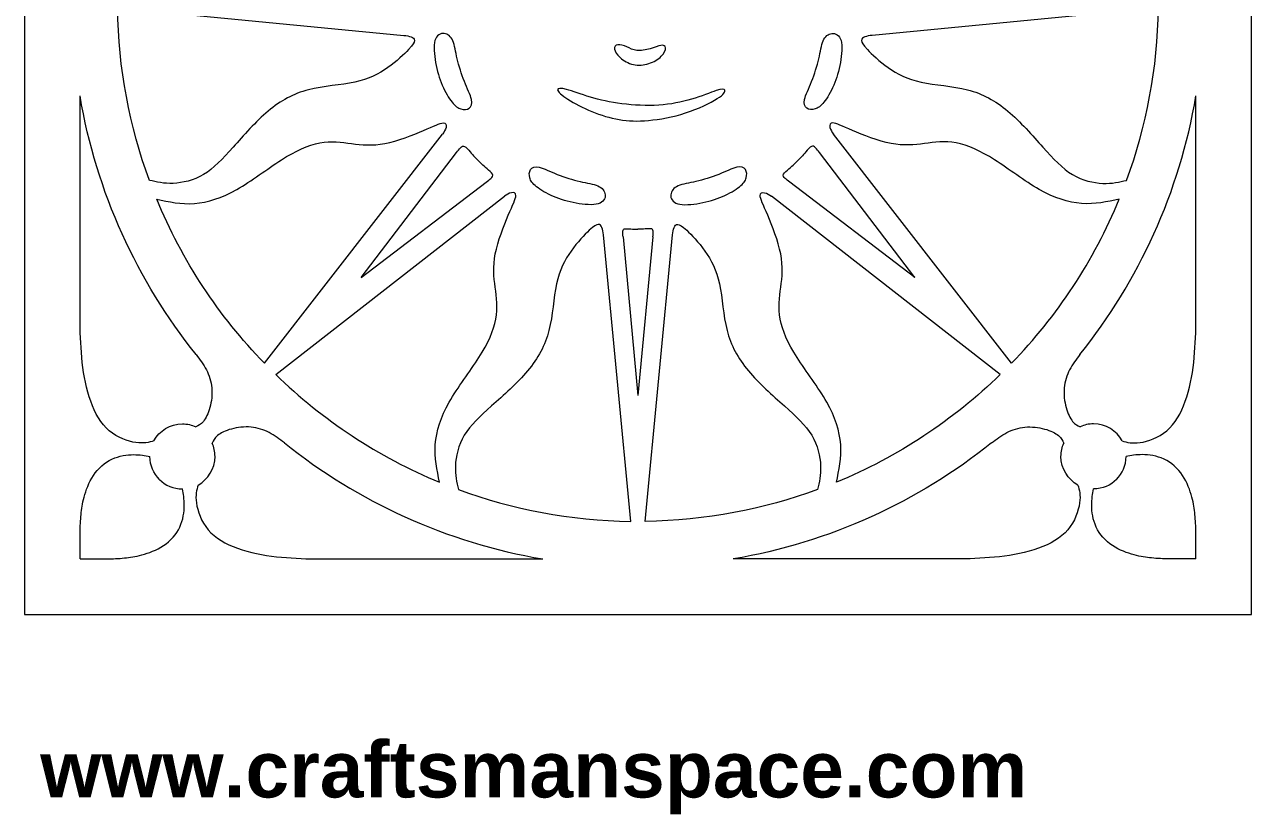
# Model space of a CAD drawing. Header units: millimetres. Extents: x -100 to 96, y -14 to 194.
# Drawn here: x -43.6 to 43.6, y -14.2 to 41.9 of the extents above; entities that cross this region are included whole.
import ezdxf

# ---------------------------------------------------------------- set-up
doc = ezdxf.new("R2010")
doc.units = ezdxf.units.MM
doc.header["$MEASUREMENT"] = 0
doc.layers.add('Layer 1', color=7, linetype='Continuous')

msp = doc.modelspace()

# ---------------------------------------------------------------- linework, layer by layer
at = {"layer": 'Layer 1', "lineweight": 9}
msp.add_lwpolyline([(-43.6141, 0), (43.6141, 0), (43.6141, 87.2282), (-43.6141, 87.2282), (-43.6141, 0)], close=True, dxfattribs=at)
for points in [[(-34.7412, 30.8482), (-36.1479, 34.6752), (-36.9405, 38.7993), (-36.999, 43.1003)], [(-36.999, 43.1003), (-36.999, 43.1003), (-16.6403, 41.1509), (-16.6403, 41.1509)], [(36.999, 43.1003), (36.999, 43.1003), (16.6404, 41.1509), (16.6404, 41.1509)], [(34.7415, 30.8482), (36.1481, 34.675), (36.9405, 38.7993), (36.999, 43.1003)], [(-39.6704, 20.691), (-39.6704, 20.691), (-39.6704, 36.8574), (-39.6704, 36.8574)], [(-31.4153, 18.4733), (-35.5981, 23.6934), (-38.5074, 29.9786), (-39.6704, 36.8572)], [(31.4153, 18.4733), (35.5981, 23.6934), (38.5074, 29.9786), (39.6705, 36.8572)], [(39.6705, 20.691), (39.6705, 20.691), (39.6705, 36.8574), (39.6705, 36.8574)], [(-26.5647, 17.8556), (-26.5647, 17.8556), (-13.8913, 34.1283), (-13.8913, 34.1283)], [(26.5648, 17.8556), (26.5648, 17.8556), (13.8913, 34.1283), (13.8913, 34.1283)], [(-19.678, 23.9361), (-19.678, 23.9361), (-12.9047, 32.8263), (-12.9047, 32.8263)], [(19.6781, 23.9361), (19.6781, 23.9361), (12.9047, 32.8263), (12.9047, 32.8263)], [(-19.678, 23.9361), (-19.678, 23.9361), (-10.7878, 30.7094), (-10.7878, 30.7094)], [(19.6781, 23.9361), (19.6781, 23.9361), (10.7879, 30.7094), (10.7879, 30.7094)], [(-25.7585, 17.0494), (-25.7585, 17.0494), (-9.4858, 29.7228), (-9.4858, 29.7228)], [(25.7585, 17.0494), (25.7585, 17.0494), (9.4858, 29.7228), (9.4858, 29.7228)], [(-26.5647, 17.8556), (-29.8026, 21.1938), (-32.4168, 25.1412), (-34.2189, 29.5084)], [(26.5648, 17.8556), (29.8026, 21.1941), (32.417, 25.141), (34.2191, 29.5084)], [(-0.5138, 6.6151), (-0.5138, 6.6151), (-2.4632, 26.9738), (-2.4632, 26.9738)], [(-1.0638, 26.8278), (-1.0638, 26.8278), (0, 15.559), (0, 15.559)], [(1.0638, 26.8278), (1.0638, 26.8278), (0, 15.559), (0, 15.559)], [(0.5138, 6.6151), (0.5138, 6.6151), (2.4632, 26.9738), (2.4632, 26.9738)], [(-25.7585, 17.0494), (-22.4203, 13.8115), (-18.4729, 11.1973), (-14.1057, 9.3952)], [(25.7585, 17.0494), (22.4203, 13.8115), (18.4729, 11.1973), (14.1057, 9.3952)], [(-25.1408, 12.1988), (-19.9207, 8.016), (-13.6355, 5.1068), (-6.7569, 3.9437)], [(25.1408, 12.1988), (19.9207, 8.016), (13.6355, 5.1068), (6.7569, 3.9437)], [(-34.019, 9.5952), (-34.4374, 10.0136), (-34.6963, 10.5917), (-34.6963, 11.2302)], [(34.019, 9.5952), (34.4374, 10.0136), (34.6963, 10.5917), (34.6963, 11.2302)], [(-34.019, 9.5952), (-33.6005, 9.1767), (-33.0225, 8.9178), (-32.3839, 8.9178)], [(34.019, 9.5952), (33.6005, 9.1767), (33.0225, 8.9178), (32.3839, 8.9178)], [(-12.7659, 8.8729), (-8.9389, 7.4663), (-4.8148, 6.6736), (-0.5138, 6.6151)], [(12.7659, 8.8729), (8.9389, 7.4663), (4.8148, 6.6736), (0.5138, 6.6151)], [(-39.6704, 3.9437), (-39.6704, 3.9437), (-39.6704, 5.829), (-39.6704, 5.829)], [(39.6705, 3.9437), (39.6705, 3.9437), (39.6705, 5.829), (39.6705, 5.829)], [(-39.6704, 3.9437), (-39.6704, 3.9437), (-37.7851, 3.9437), (-37.7851, 3.9437)], [(-22.9231, 3.9437), (-22.9231, 3.9437), (-6.7567, 3.9437), (-6.7567, 3.9437)], [(22.9231, 3.9437), (22.9231, 3.9437), (6.7567, 3.9437), (6.7567, 3.9437)], [(39.6705, 3.9437), (39.6705, 3.9437), (37.7851, 3.9437), (37.7851, 3.9437)]]:
    msp.add_open_spline(points, degree=3, dxfattribs=at)
for points, knots in [([(-16.6403, 41.1509), (-16.4531, 41.1244), (-16.2655, 41.0977), (-16.1261, 41.0435), (-16.1261, 41.0435), (-15.9867, 40.9892), (-15.8946, 40.9067), (-15.897, 40.7814), (-15.897, 40.7814), (-15.8997, 40.6558), (-15.9963, 40.4863), (-16.3104, 40.1481), (-16.3104, 40.1481), (-16.6246, 39.8099), (-17.1563, 39.3022), (-17.787, 38.86), (-17.787, 38.86), (-18.4176, 38.4179), (-19.1476, 38.0407), (-20.1309, 37.8258), (-20.1309, 37.8258), (-21.1145, 37.6108), (-22.3519, 37.5573), (-23.4247, 37.282), (-23.4247, 37.282), (-24.4977, 37.0065), (-25.4065, 36.5087), (-26.2932, 35.7669), (-26.2932, 35.7669), (-27.18, 35.0249), (-28.0455, 34.0389), (-28.7921, 33.2053), (-28.7921, 33.2053), (-29.5387, 32.3714), (-30.1671, 31.6899), (-30.88, 31.2623), (-30.88, 31.2623), (-31.5928, 30.8346), (-32.3905, 30.6603), (-33.0481, 30.6338), (-33.0481, 30.6338), (-33.7057, 30.6071), (-34.2237, 30.7276), (-34.7414, 30.8482)], [0, 0, 0, 0, 0.0833333, 0.0833333, 0.0833333, 0.0833333, 0.1666667, 0.1666667, 0.1666667, 0.1666667, 0.25, 0.25, 0.25, 0.25, 0.3333333, 0.3333333, 0.3333333, 0.3333333, 0.4166667, 0.4166667, 0.4166667, 0.4166667, 0.5, 0.5, 0.5, 0.5, 0.5833333, 0.5833333, 0.5833333, 0.5833333, 0.6666667, 0.6666667, 0.6666667, 0.6666667, 0.75, 0.75, 0.75, 0.75, 0.8333333, 0.8333333, 0.8333333, 0.8333333, 1, 1, 1, 1]), ([(-13.2214, 36.3973), (-13.4485, 36.6825), (-13.705, 37.1224), (-13.9126, 37.6104), (-13.9126, 37.6104), (-14.1204, 38.0985), (-14.2802, 38.6354), (-14.3863, 39.2127), (-14.3863, 39.2127), (-14.4926, 39.7903), (-14.5461, 40.4089), (-14.4325, 40.7882), (-14.4325, 40.7882), (-14.3188, 41.1676), (-14.0384, 41.3081), (-13.7848, 41.284), (-13.7848, 41.284), (-13.5309, 41.2597), (-13.3036, 41.0711), (-13.1636, 40.757), (-13.1636, 40.757), (-13.0235, 40.4429), (-12.97, 40.003), (-12.8519, 39.4907), (-12.8519, 39.4907), (-12.7335, 38.9784), (-12.5496, 38.3936), (-12.3444, 37.8789), (-12.3444, 37.8789), (-12.139, 37.3642), (-11.9117, 36.9192), (-11.8391, 36.5979), (-11.8391, 36.5979), (-11.7666, 36.2765), (-11.849, 36.0784), (-12.0011, 35.9745), (-12.0011, 35.9745), (-12.1533, 35.8706), (-12.3757, 35.8609), (-12.586, 35.9212), (-12.586, 35.9212), (-12.7962, 35.9817), (-12.9943, 36.1123), (-13.2214, 36.3973)], [0, 0, 0, 0, 0.0833333, 0.0833333, 0.0833333, 0.0833333, 0.1666667, 0.1666667, 0.1666667, 0.1666667, 0.25, 0.25, 0.25, 0.25, 0.3333333, 0.3333333, 0.3333333, 0.3333333, 0.4166667, 0.4166667, 0.4166667, 0.4166667, 0.5, 0.5, 0.5, 0.5, 0.5833333, 0.5833333, 0.5833333, 0.5833333, 0.6666667, 0.6666667, 0.6666667, 0.6666667, 0.75, 0.75, 0.75, 0.75, 0.8333333, 0.8333333, 0.8333333, 0.8333333, 1, 1, 1, 1]), ([(13.2214, 36.3973), (13.4485, 36.6825), (13.705, 37.1224), (13.9126, 37.6104), (13.9126, 37.6104), (14.1204, 38.0985), (14.2802, 38.6354), (14.3863, 39.2127), (14.3863, 39.2127), (14.4926, 39.7903), (14.5461, 40.4089), (14.4325, 40.7882), (14.4325, 40.7882), (14.3188, 41.1676), (14.0384, 41.3081), (13.7848, 41.284), (13.7848, 41.284), (13.531, 41.2597), (13.3036, 41.0711), (13.1636, 40.757), (13.1636, 40.757), (13.0235, 40.4429), (12.97, 40.003), (12.8519, 39.4907), (12.8519, 39.4907), (12.7335, 38.9784), (12.5496, 38.3936), (12.3444, 37.8789), (12.3444, 37.8789), (12.139, 37.3642), (11.9117, 36.9192), (11.8392, 36.5979), (11.8392, 36.5979), (11.7666, 36.2765), (11.849, 36.0784), (12.0011, 35.9745), (12.0011, 35.9745), (12.1533, 35.8706), (12.3758, 35.8609), (12.586, 35.9212), (12.586, 35.9212), (12.7962, 35.9817), (12.9943, 36.1123), (13.2214, 36.3973)], [0, 0, 0, 0, 0.0833333, 0.0833333, 0.0833333, 0.0833333, 0.1666667, 0.1666667, 0.1666667, 0.1666667, 0.25, 0.25, 0.25, 0.25, 0.3333333, 0.3333333, 0.3333333, 0.3333333, 0.4166667, 0.4166667, 0.4166667, 0.4166667, 0.5, 0.5, 0.5, 0.5, 0.5833333, 0.5833333, 0.5833333, 0.5833333, 0.6666667, 0.6666667, 0.6666667, 0.6666667, 0.75, 0.75, 0.75, 0.75, 0.8333333, 0.8333333, 0.8333333, 0.8333333, 1, 1, 1, 1]), ([(16.6404, 41.1509), (16.4532, 41.1244), (16.2655, 41.0977), (16.1261, 41.0435), (16.1261, 41.0435), (15.9867, 40.9892), (15.8946, 40.9067), (15.897, 40.7814), (15.897, 40.7814), (15.8997, 40.6558), (15.9963, 40.4863), (16.3104, 40.1481), (16.3104, 40.1481), (16.6246, 39.8099), (17.1564, 39.3022), (17.787, 38.86), (17.787, 38.86), (18.4176, 38.4179), (19.1476, 38.0407), (20.1309, 37.8258), (20.1309, 37.8258), (21.1145, 37.6108), (22.3519, 37.5573), (23.4247, 37.282), (23.4247, 37.282), (24.4977, 37.0065), (25.4065, 36.5087), (26.2932, 35.7669), (26.2932, 35.7669), (27.1801, 35.0249), (28.0455, 34.0389), (28.7921, 33.2053), (28.7921, 33.2053), (29.5387, 32.3714), (30.1671, 31.6899), (30.88, 31.2623), (30.88, 31.2623), (31.5928, 30.8346), (32.3905, 30.6603), (33.0481, 30.6338), (33.0481, 30.6338), (33.7057, 30.6071), (34.2237, 30.7276), (34.7415, 30.8482)], [0, 0, 0, 0, 0.0833333, 0.0833333, 0.0833333, 0.0833333, 0.1666667, 0.1666667, 0.1666667, 0.1666667, 0.25, 0.25, 0.25, 0.25, 0.3333333, 0.3333333, 0.3333333, 0.3333333, 0.4166667, 0.4166667, 0.4166667, 0.4166667, 0.5, 0.5, 0.5, 0.5, 0.5833333, 0.5833333, 0.5833333, 0.5833333, 0.6666667, 0.6666667, 0.6666667, 0.6666667, 0.75, 0.75, 0.75, 0.75, 0.8333333, 0.8333333, 0.8333333, 0.8333333, 1, 1, 1, 1]), ([(-0.7931, 40.3384), (-0.5636, 40.2369), (-0.3558, 40.1014), (-0.078, 40.07), (-0.078, 40.07), (0.1999, 40.0385), (0.5482, 40.1113), (0.8573, 40.2029), (0.8573, 40.2029), (1.1666, 40.2947), (1.4375, 40.4061), (1.6331, 40.435), (1.6331, 40.435), (1.8288, 40.4642), (1.9498, 40.4107), (1.9595, 40.2634), (1.9595, 40.2634), (1.9691, 40.1161), (1.8676, 39.8743), (1.655, 39.6593), (1.655, 39.6593), (1.4424, 39.4442), (1.1184, 39.2557), (0.7657, 39.1422), (0.7657, 39.1422), (0.4128, 39.0286), (0.0309, 38.9898), (-0.329, 39.072), (-0.329, 39.072), (-0.6892, 39.1542), (-1.0276, 39.3572), (-1.2668, 39.5698), (-1.2668, 39.5698), (-1.5059, 39.7825), (-1.6462, 40.0049), (-1.6727, 40.174), (-1.6727, 40.174), (-1.6995, 40.3432), (-1.6122, 40.4591), (-1.4432, 40.4832), (-1.4432, 40.4832), (-1.2742, 40.5076), (-1.0226, 40.4396), (-0.7931, 40.3384)], [0, 0, 0, 0, 0.0833333, 0.0833333, 0.0833333, 0.0833333, 0.1666667, 0.1666667, 0.1666667, 0.1666667, 0.25, 0.25, 0.25, 0.25, 0.3333333, 0.3333333, 0.3333333, 0.3333333, 0.4166667, 0.4166667, 0.4166667, 0.4166667, 0.5, 0.5, 0.5, 0.5, 0.5833333, 0.5833333, 0.5833333, 0.5833333, 0.6666667, 0.6666667, 0.6666667, 0.6666667, 0.75, 0.75, 0.75, 0.75, 0.8333333, 0.8333333, 0.8333333, 0.8333333, 1, 1, 1, 1]), ([(-3.3838, 36.7643), (-2.7144, 36.5637), (-1.9748, 36.3942), (-1.1388, 36.2881), (-1.1388, 36.2881), (-0.3027, 36.1818), (0.6304, 36.1382), (1.4809, 36.1937), (1.4809, 36.1937), (2.3314, 36.2493), (3.1002, 36.4041), (3.8056, 36.6143), (3.8056, 36.6143), (4.5112, 36.8245), (5.1541, 37.0904), (5.5601, 37.2233), (5.5601, 37.2233), (5.966, 37.3563), (6.1353, 37.3563), (6.1739, 37.2572), (6.1739, 37.2572), (6.2127, 37.1582), (6.1208, 36.96), (5.6399, 36.6531), (5.6399, 36.6531), (5.1589, 36.3462), (4.2889, 35.9304), (3.3852, 35.6382), (3.3852, 35.6382), (2.4814, 35.3458), (1.5436, 35.1763), (0.7512, 35.104), (0.7512, 35.104), (-0.0414, 35.0315), (-0.6894, 35.0558), (-1.3393, 35.1669), (-1.3393, 35.1669), (-1.9893, 35.2781), (-2.642, 35.4762), (-3.2775, 35.7371), (-3.2775, 35.7371), (-3.913, 35.9981), (-4.5316, 36.3219), (-4.9785, 36.6093), (-4.9785, 36.6093), (-5.4257, 36.8969), (-5.7012, 37.1485), (-5.7181, 37.2789), (-5.7181, 37.2789), (-5.7352, 37.4094), (-5.4932, 37.419), (-5.0728, 37.3079), (-5.0728, 37.3079), (-4.6524, 37.1967), (-4.0531, 36.9646), (-3.3838, 36.7643)], [0, 0, 0, 0, 0.0666667, 0.0666667, 0.0666667, 0.0666667, 0.1333333, 0.1333333, 0.1333333, 0.1333333, 0.2, 0.2, 0.2, 0.2, 0.2666667, 0.2666667, 0.2666667, 0.2666667, 0.3333333, 0.3333333, 0.3333333, 0.3333333, 0.4, 0.4, 0.4, 0.4, 0.4666667, 0.4666667, 0.4666667, 0.4666667, 0.5333333, 0.5333333, 0.5333333, 0.5333333, 0.6, 0.6, 0.6, 0.6, 0.6666667, 0.6666667, 0.6666667, 0.6666667, 0.7333333, 0.7333333, 0.7333333, 0.7333333, 0.8, 0.8, 0.8, 0.8, 0.8666667, 0.8666667, 0.8666667, 0.8666667, 1, 1, 1, 1]), ([(-34.2189, 29.5084), (-33.3484, 29.3223), (-32.478, 29.1358), (-31.5378, 29.2046), (-31.5378, 29.2046), (-30.5974, 29.2734), (-29.5871, 29.5972), (-28.5288, 30.1941), (-28.5288, 30.1941), (-27.4703, 30.791), (-26.3633, 31.661), (-25.3556, 32.3037), (-25.3556, 32.3037), (-24.3479, 32.9466), (-23.4394, 33.3622), (-22.625, 33.5143), (-22.625, 33.5143), (-21.8107, 33.6667), (-21.0904, 33.5556), (-20.3631, 33.4615), (-20.3631, 33.4615), (-19.6357, 33.3673), (-18.901, 33.2897), (-17.9924, 33.4661), (-17.9924, 33.4661), (-17.0838, 33.6426), (-16.0011, 34.0729), (-15.2497, 34.3918), (-15.2497, 34.3918), (-14.4981, 34.7108), (-14.0774, 34.9186), (-13.8551, 34.9354), (-13.8551, 34.9354), (-13.6329, 34.9525), (-13.6085, 34.7783), (-13.6476, 34.6121), (-13.6476, 34.6121), (-13.6866, 34.4457), (-13.7892, 34.287), (-13.8913, 34.1283)], [0, 0, 0, 0, 0.0909091, 0.0909091, 0.0909091, 0.0909091, 0.1818182, 0.1818182, 0.1818182, 0.1818182, 0.2727273, 0.2727273, 0.2727273, 0.2727273, 0.3636364, 0.3636364, 0.3636364, 0.3636364, 0.4545455, 0.4545455, 0.4545455, 0.4545455, 0.5454545, 0.5454545, 0.5454545, 0.5454545, 0.6363636, 0.6363636, 0.6363636, 0.6363636, 0.7272727, 0.7272727, 0.7272727, 0.7272727, 0.8181818, 0.8181818, 0.8181818, 0.8181818, 1, 1, 1, 1]), ([(34.2189, 29.5084), (33.3484, 29.3223), (32.478, 29.1358), (31.5378, 29.2046), (31.5378, 29.2046), (30.5974, 29.2734), (29.5871, 29.5972), (28.5288, 30.1941), (28.5288, 30.1941), (27.4703, 30.791), (26.3633, 31.661), (25.3556, 32.3037), (25.3556, 32.3037), (24.348, 32.9466), (23.4394, 33.3622), (22.625, 33.5143), (22.625, 33.5143), (21.8107, 33.6667), (21.0904, 33.5556), (20.3631, 33.4615), (20.3631, 33.4615), (19.6358, 33.3673), (18.901, 33.2897), (17.9924, 33.4661), (17.9924, 33.4661), (17.0838, 33.6426), (16.0012, 34.0729), (15.2497, 34.3918), (15.2497, 34.3918), (14.4981, 34.7108), (14.0774, 34.9186), (13.8552, 34.9354), (13.8552, 34.9354), (13.6329, 34.9525), (13.6086, 34.7783), (13.6476, 34.6121), (13.6476, 34.6121), (13.6866, 34.4457), (13.7892, 34.287), (13.8913, 34.1283)], [0, 0, 0, 0, 0.0909091, 0.0909091, 0.0909091, 0.0909091, 0.1818182, 0.1818182, 0.1818182, 0.1818182, 0.2727273, 0.2727273, 0.2727273, 0.2727273, 0.3636364, 0.3636364, 0.3636364, 0.3636364, 0.4545455, 0.4545455, 0.4545455, 0.4545455, 0.5454545, 0.5454545, 0.5454545, 0.5454545, 0.6363636, 0.6363636, 0.6363636, 0.6363636, 0.7272727, 0.7272727, 0.7272727, 0.7272727, 0.8181818, 0.8181818, 0.8181818, 0.8181818, 1, 1, 1, 1]), ([(-12.9047, 32.8263), (-12.8102, 32.9453), (-12.7155, 33.0648), (-12.6237, 33.1579), (-12.6237, 33.1579), (-12.5316, 33.2513), (-12.4422, 33.3193), (-12.3262, 33.2636), (-12.3262, 33.2636), (-12.2102, 33.2079), (-12.0675, 33.029), (-11.9419, 32.8804), (-11.9419, 32.8804), (-11.8163, 32.7318), (-11.7074, 32.6134), (-11.6138, 32.5137), (-11.6138, 32.5137), (-11.52, 32.414), (-11.4413, 32.3326), (-11.3626, 32.2515)], [0, 0, 0, 0, 0.1666667, 0.1666667, 0.1666667, 0.1666667, 0.3333333, 0.3333333, 0.3333333, 0.3333333, 0.5, 0.5, 0.5, 0.5, 0.6666667, 0.6666667, 0.6666667, 0.6666667, 1, 1, 1, 1]), ([(12.9047, 32.8263), (12.8102, 32.9453), (12.7155, 33.0648), (12.6237, 33.1579), (12.6237, 33.1579), (12.5316, 33.2513), (12.4422, 33.3193), (12.3262, 33.2636), (12.3262, 33.2636), (12.2103, 33.2079), (12.0676, 33.029), (11.942, 32.8804), (11.942, 32.8804), (11.8164, 32.7318), (11.7074, 32.6134), (11.6138, 32.5137), (11.6138, 32.5137), (11.52, 32.414), (11.4413, 32.3326), (11.3626, 32.2515)], [0, 0, 0, 0, 0.1666667, 0.1666667, 0.1666667, 0.1666667, 0.3333333, 0.3333333, 0.3333333, 0.3333333, 0.5, 0.5, 0.5, 0.5, 0.6666667, 0.6666667, 0.6666667, 0.6666667, 1, 1, 1, 1]), ([(-10.7878, 30.7094), (-10.6688, 30.8039), (-10.5493, 30.8986), (-10.4562, 30.9904), (-10.4562, 30.9904), (-10.3628, 31.0825), (-10.2949, 31.1719), (-10.3505, 31.2879), (-10.3505, 31.2879), (-10.4062, 31.4039), (-10.5851, 31.5466), (-10.7337, 31.6722), (-10.7337, 31.6722), (-10.8823, 31.7978), (-11.0007, 31.9067), (-11.1004, 32.0003), (-11.1004, 32.0003), (-11.2002, 32.0941), (-11.2815, 32.1728), (-11.3626, 32.2515)], [0, 0, 0, 0, 0.1666667, 0.1666667, 0.1666667, 0.1666667, 0.3333333, 0.3333333, 0.3333333, 0.3333333, 0.5, 0.5, 0.5, 0.5, 0.6666667, 0.6666667, 0.6666667, 0.6666667, 1, 1, 1, 1]), ([(-7.2168, 30.3927), (-6.9316, 30.1656), (-6.4917, 29.9091), (-6.0037, 29.7015), (-6.0037, 29.7015), (-5.5156, 29.4937), (-4.9787, 29.3339), (-4.4014, 29.2278), (-4.4014, 29.2278), (-3.8238, 29.1215), (-3.2052, 29.068), (-2.826, 29.1816), (-2.826, 29.1816), (-2.4465, 29.2954), (-2.306, 29.5757), (-2.3301, 29.8293), (-2.3301, 29.8293), (-2.3545, 30.0832), (-2.543, 30.3105), (-2.8571, 30.4506), (-2.8571, 30.4506), (-3.1712, 30.5906), (-3.6111, 30.6441), (-4.1234, 30.7623), (-4.1234, 30.7623), (-4.6357, 30.8806), (-5.2205, 31.0645), (-5.7352, 31.2697), (-5.7352, 31.2697), (-6.2499, 31.4751), (-6.6949, 31.7024), (-7.0162, 31.775), (-7.0162, 31.775), (-7.3376, 31.8475), (-7.5357, 31.7651), (-7.6397, 31.613), (-7.6397, 31.613), (-7.7436, 31.4609), (-7.7532, 31.2384), (-7.6929, 31.0282), (-7.6929, 31.0282), (-7.6324, 30.8179), (-7.5018, 30.6198), (-7.2168, 30.3927)], [0, 0, 0, 0, 0.0833333, 0.0833333, 0.0833333, 0.0833333, 0.1666667, 0.1666667, 0.1666667, 0.1666667, 0.25, 0.25, 0.25, 0.25, 0.3333333, 0.3333333, 0.3333333, 0.3333333, 0.4166667, 0.4166667, 0.4166667, 0.4166667, 0.5, 0.5, 0.5, 0.5, 0.5833333, 0.5833333, 0.5833333, 0.5833333, 0.6666667, 0.6666667, 0.6666667, 0.6666667, 0.75, 0.75, 0.75, 0.75, 0.8333333, 0.8333333, 0.8333333, 0.8333333, 1, 1, 1, 1]), ([(7.2168, 30.3927), (6.9316, 30.1656), (6.4917, 29.9091), (6.0038, 29.7015), (6.0038, 29.7015), (5.5156, 29.4937), (4.9788, 29.3339), (4.4014, 29.2278), (4.4014, 29.2278), (3.8238, 29.1215), (3.2052, 29.068), (2.826, 29.1816), (2.826, 29.1816), (2.4465, 29.2954), (2.306, 29.5757), (2.3301, 29.8293), (2.3301, 29.8293), (2.3545, 30.0832), (2.543, 30.3105), (2.8571, 30.4506), (2.8571, 30.4506), (3.1712, 30.5906), (3.6112, 30.6441), (4.1234, 30.7623), (4.1234, 30.7623), (4.6357, 30.8806), (5.2205, 31.0645), (5.7352, 31.2697), (5.7352, 31.2697), (6.2499, 31.4751), (6.6949, 31.7024), (7.0163, 31.775), (7.0163, 31.775), (7.3376, 31.8475), (7.5358, 31.7651), (7.6397, 31.613), (7.6397, 31.613), (7.7436, 31.4609), (7.7532, 31.2384), (7.6929, 31.0282), (7.6929, 31.0282), (7.6324, 30.8179), (7.5018, 30.6198), (7.2168, 30.3927)], [0, 0, 0, 0, 0.0833333, 0.0833333, 0.0833333, 0.0833333, 0.1666667, 0.1666667, 0.1666667, 0.1666667, 0.25, 0.25, 0.25, 0.25, 0.3333333, 0.3333333, 0.3333333, 0.3333333, 0.4166667, 0.4166667, 0.4166667, 0.4166667, 0.5, 0.5, 0.5, 0.5, 0.5833333, 0.5833333, 0.5833333, 0.5833333, 0.6666667, 0.6666667, 0.6666667, 0.6666667, 0.75, 0.75, 0.75, 0.75, 0.8333333, 0.8333333, 0.8333333, 0.8333333, 1, 1, 1, 1]), ([(10.7879, 30.7094), (10.6688, 30.8039), (10.5494, 30.8986), (10.4562, 30.9904), (10.4562, 30.9904), (10.3628, 31.0825), (10.2949, 31.1719), (10.3505, 31.2879), (10.3505, 31.2879), (10.4062, 31.4039), (10.5851, 31.5466), (10.7337, 31.6722), (10.7337, 31.6722), (10.8823, 31.7978), (11.0007, 31.9067), (11.1004, 32.0003), (11.1004, 32.0003), (11.2002, 32.0941), (11.2815, 32.1728), (11.3626, 32.2515)], [0, 0, 0, 0, 0.1666667, 0.1666667, 0.1666667, 0.1666667, 0.3333333, 0.3333333, 0.3333333, 0.3333333, 0.5, 0.5, 0.5, 0.5, 0.6666667, 0.6666667, 0.6666667, 0.6666667, 1, 1, 1, 1]), ([(-14.1057, 9.3952), (-14.2918, 10.2657), (-14.4783, 11.1362), (-14.4095, 12.0763), (-14.4095, 12.0763), (-14.3407, 13.0167), (-14.0169, 14.027), (-13.42, 15.0853), (-13.42, 15.0853), (-12.8231, 16.1438), (-11.9531, 17.2508), (-11.3104, 18.2585), (-11.3104, 18.2585), (-10.6675, 19.2662), (-10.2519, 20.1748), (-10.0998, 20.9891), (-10.0998, 20.9891), (-9.9474, 21.8034), (-10.0586, 22.5237), (-10.1526, 23.2511), (-10.1526, 23.2511), (-10.2468, 23.9784), (-10.3244, 24.7131), (-10.148, 25.6217), (-10.148, 25.6217), (-9.9715, 26.5303), (-9.5412, 27.613), (-9.2223, 28.3644), (-9.2223, 28.3644), (-8.9034, 29.116), (-8.6956, 29.5367), (-8.6787, 29.759), (-8.6787, 29.759), (-8.6616, 29.9812), (-8.8358, 30.0056), (-9.002, 29.9666), (-9.002, 29.9666), (-9.1684, 29.9275), (-9.3271, 29.8249), (-9.4858, 29.7228)], [0, 0, 0, 0, 0.0909091, 0.0909091, 0.0909091, 0.0909091, 0.1818182, 0.1818182, 0.1818182, 0.1818182, 0.2727273, 0.2727273, 0.2727273, 0.2727273, 0.3636364, 0.3636364, 0.3636364, 0.3636364, 0.4545455, 0.4545455, 0.4545455, 0.4545455, 0.5454545, 0.5454545, 0.5454545, 0.5454545, 0.6363636, 0.6363636, 0.6363636, 0.6363636, 0.7272727, 0.7272727, 0.7272727, 0.7272727, 0.8181818, 0.8181818, 0.8181818, 0.8181818, 1, 1, 1, 1]), ([(14.1057, 9.3952), (14.2918, 10.2657), (14.4784, 11.1362), (14.4095, 12.0763), (14.4095, 12.0763), (14.3407, 13.0167), (14.0169, 14.027), (13.42, 15.0853), (13.42, 15.0853), (12.8232, 16.1438), (11.9531, 17.2508), (11.3104, 18.2585), (11.3104, 18.2585), (10.6675, 19.2662), (10.2519, 20.1748), (10.0998, 20.9891), (10.0998, 20.9891), (9.9474, 21.8034), (10.0586, 22.5237), (10.1526, 23.2511), (10.1526, 23.2511), (10.2469, 23.9784), (10.3245, 24.7131), (10.148, 25.6217), (10.148, 25.6217), (9.9715, 26.5303), (9.5412, 27.613), (9.2223, 28.3644), (9.2223, 28.3644), (8.9034, 29.116), (8.6956, 29.5367), (8.6787, 29.759), (8.6787, 29.759), (8.6616, 29.9812), (8.8359, 30.0056), (9.002, 29.9666), (9.002, 29.9666), (9.1684, 29.9275), (9.3271, 29.8249), (9.4858, 29.7228)], [0, 0, 0, 0, 0.0909091, 0.0909091, 0.0909091, 0.0909091, 0.1818182, 0.1818182, 0.1818182, 0.1818182, 0.2727273, 0.2727273, 0.2727273, 0.2727273, 0.3636364, 0.3636364, 0.3636364, 0.3636364, 0.4545455, 0.4545455, 0.4545455, 0.4545455, 0.5454545, 0.5454545, 0.5454545, 0.5454545, 0.6363636, 0.6363636, 0.6363636, 0.6363636, 0.7272727, 0.7272727, 0.7272727, 0.7272727, 0.8181818, 0.8181818, 0.8181818, 0.8181818, 1, 1, 1, 1]), ([(-2.4632, 26.9738), (-2.4897, 27.161), (-2.5164, 27.3486), (-2.5706, 27.488), (-2.5706, 27.488), (-2.6249, 27.6274), (-2.7074, 27.7195), (-2.8328, 27.7171), (-2.8328, 27.7171), (-2.9584, 27.7145), (-3.1278, 27.6178), (-3.466, 27.3037), (-3.466, 27.3037), (-3.8043, 26.9896), (-4.3119, 26.4578), (-4.7541, 25.8271), (-4.7541, 25.8271), (-5.1962, 25.1965), (-5.5734, 24.4665), (-5.7883, 23.4832), (-5.7883, 23.4832), (-6.0033, 22.4996), (-6.0568, 21.2622), (-6.3321, 20.1894), (-6.3321, 20.1894), (-6.6076, 19.1165), (-7.1055, 18.2076), (-7.8472, 17.321), (-7.8472, 17.321), (-8.5892, 16.4341), (-9.5752, 15.5687), (-10.4088, 14.822), (-10.4088, 14.822), (-11.2427, 14.0754), (-11.9242, 13.447), (-12.3519, 12.7341), (-12.3519, 12.7341), (-12.7795, 12.0213), (-12.9538, 11.2236), (-12.9803, 10.566), (-12.9803, 10.566), (-13.0071, 9.9084), (-12.8865, 9.3904), (-12.7659, 8.8727)], [0, 0, 0, 0, 0.0833333, 0.0833333, 0.0833333, 0.0833333, 0.1666667, 0.1666667, 0.1666667, 0.1666667, 0.25, 0.25, 0.25, 0.25, 0.3333333, 0.3333333, 0.3333333, 0.3333333, 0.4166667, 0.4166667, 0.4166667, 0.4166667, 0.5, 0.5, 0.5, 0.5, 0.5833333, 0.5833333, 0.5833333, 0.5833333, 0.6666667, 0.6666667, 0.6666667, 0.6666667, 0.75, 0.75, 0.75, 0.75, 0.8333333, 0.8333333, 0.8333333, 0.8333333, 1, 1, 1, 1]), ([(-1.0638, 26.8278), (-1.0758, 26.9863), (-1.0879, 27.145), (-1.0723, 27.2471), (-1.0723, 27.2471), (-1.0566, 27.3493), (-1.0127, 27.3955), (-0.9174, 27.4087), (-0.9174, 27.4087), (-0.822, 27.422), (-0.6745, 27.4025), (-0.5131, 27.3929), (-0.5131, 27.3929), (-0.3516, 27.3832), (-0.1756, 27.3832), (0, 27.3832)], [0, 0, 0, 0, 0.2, 0.2, 0.2, 0.2, 0.4, 0.4, 0.4, 0.4, 0.6, 0.6, 0.6, 0.6, 1, 1, 1, 1]), ([(1.0638, 26.8278), (1.0759, 26.9863), (1.0879, 27.145), (1.0723, 27.2471), (1.0723, 27.2471), (1.0566, 27.3493), (1.0127, 27.3955), (0.9174, 27.4087), (0.9174, 27.4087), (0.822, 27.422), (0.6745, 27.4025), (0.5132, 27.3929), (0.5132, 27.3929), (0.3516, 27.3832), (0.1756, 27.3832), (0, 27.3832)], [0, 0, 0, 0, 0.2, 0.2, 0.2, 0.2, 0.4, 0.4, 0.4, 0.4, 0.6, 0.6, 0.6, 0.6, 1, 1, 1, 1]), ([(2.4632, 26.9738), (2.4897, 27.161), (2.5165, 27.3486), (2.5706, 27.488), (2.5706, 27.488), (2.625, 27.6274), (2.7074, 27.7195), (2.8328, 27.7171), (2.8328, 27.7171), (2.9584, 27.7145), (3.1278, 27.6178), (3.466, 27.3037), (3.466, 27.3037), (3.8043, 26.9896), (4.3119, 26.4578), (4.7541, 25.8271), (4.7541, 25.8271), (5.1962, 25.1965), (5.5735, 24.4665), (5.7883, 23.4832), (5.7883, 23.4832), (6.0033, 22.4996), (6.0568, 21.2622), (6.3321, 20.1894), (6.3321, 20.1894), (6.6077, 19.1165), (7.1055, 18.2076), (7.8472, 17.321), (7.8472, 17.321), (8.5892, 16.4341), (9.5752, 15.5687), (10.4089, 14.822), (10.4089, 14.822), (11.2427, 14.0754), (11.9242, 13.447), (12.3519, 12.7341), (12.3519, 12.7341), (12.7795, 12.0213), (12.9538, 11.2236), (12.9803, 10.566), (12.9803, 10.566), (13.0071, 9.9084), (12.8865, 9.3904), (12.7659, 8.8727)], [0, 0, 0, 0, 0.0833333, 0.0833333, 0.0833333, 0.0833333, 0.1666667, 0.1666667, 0.1666667, 0.1666667, 0.25, 0.25, 0.25, 0.25, 0.3333333, 0.3333333, 0.3333333, 0.3333333, 0.4166667, 0.4166667, 0.4166667, 0.4166667, 0.5, 0.5, 0.5, 0.5, 0.5833333, 0.5833333, 0.5833333, 0.5833333, 0.6666667, 0.6666667, 0.6666667, 0.6666667, 0.75, 0.75, 0.75, 0.75, 0.8333333, 0.8333333, 0.8333333, 0.8333333, 1, 1, 1, 1]), ([(-34.4153, 12.3361), (-34.7748, 12.2357), (-35.1347, 12.1353), (-35.6913, 12.2155), (-35.6913, 12.2155), (-36.248, 12.2957), (-37.0023, 12.557), (-37.5917, 13.057), (-37.5917, 13.057), (-38.1814, 13.5572), (-38.6069, 14.2968), (-38.9113, 15.1498), (-38.9113, 15.1498), (-39.2158, 16.0027), (-39.3995, 16.9694), (-39.5058, 17.9117), (-39.5058, 17.9117), (-39.6121, 18.8541), (-39.6415, 19.7727), (-39.6704, 20.691)], [0, 0, 0, 0, 0.1666667, 0.1666667, 0.1666667, 0.1666667, 0.3333333, 0.3333333, 0.3333333, 0.3333333, 0.5, 0.5, 0.5, 0.5, 0.6666667, 0.6666667, 0.6666667, 0.6666667, 1, 1, 1, 1]), ([(34.4153, 12.3361), (34.7748, 12.2357), (35.1347, 12.1353), (35.6913, 12.2155), (35.6913, 12.2155), (36.248, 12.2957), (37.0023, 12.557), (37.5918, 13.057), (37.5918, 13.057), (38.1814, 13.5572), (38.6069, 14.2968), (38.9114, 15.1498), (38.9114, 15.1498), (39.2158, 16.0027), (39.3995, 16.9694), (39.5058, 17.9117), (39.5058, 17.9117), (39.6121, 18.8541), (39.6415, 19.7727), (39.6705, 20.691)], [0, 0, 0, 0, 0.1666667, 0.1666667, 0.1666667, 0.1666667, 0.3333333, 0.3333333, 0.3333333, 0.3333333, 0.5, 0.5, 0.5, 0.5, 0.6666667, 0.6666667, 0.6666667, 0.6666667, 1, 1, 1, 1]), ([(-31.4155, 18.4731), (-31.1535, 18.1274), (-30.8914, 17.7815), (-30.6893, 17.3924), (-30.6893, 17.3924), (-30.4869, 17.0033), (-30.3445, 16.5704), (-30.3022, 16.1029), (-30.3022, 16.1029), (-30.2598, 15.6353), (-30.3182, 15.1327), (-30.4339, 14.7074), (-30.4339, 14.7074), (-30.5499, 14.2822), (-30.7241, 13.9341), (-30.9015, 13.7195), (-30.9015, 13.7195), (-31.079, 13.5049), (-31.2601, 13.4235), (-31.4411, 13.3422)], [0, 0, 0, 0, 0.1666667, 0.1666667, 0.1666667, 0.1666667, 0.3333333, 0.3333333, 0.3333333, 0.3333333, 0.5, 0.5, 0.5, 0.5, 0.6666667, 0.6666667, 0.6666667, 0.6666667, 1, 1, 1, 1]), ([(31.4155, 18.4731), (31.1535, 18.1274), (30.8914, 17.7815), (30.6893, 17.3924), (30.6893, 17.3924), (30.487, 17.0033), (30.3445, 16.5704), (30.3022, 16.1029), (30.3022, 16.1029), (30.2599, 15.6353), (30.3182, 15.1327), (30.4339, 14.7074), (30.4339, 14.7074), (30.5499, 14.2822), (30.7241, 13.9341), (30.9015, 13.7195), (30.9015, 13.7195), (31.079, 13.5049), (31.2601, 13.4235), (31.4411, 13.3422)], [0, 0, 0, 0, 0.1666667, 0.1666667, 0.1666667, 0.1666667, 0.3333333, 0.3333333, 0.3333333, 0.3333333, 0.5, 0.5, 0.5, 0.5, 0.6666667, 0.6666667, 0.6666667, 0.6666667, 1, 1, 1, 1]), ([(-34.4153, 12.3361), (-34.0233, 13.0548), (-33.2605, 13.5426), (-32.3839, 13.5426), (-32.3839, 13.5426), (-32.0481, 13.5426), (-31.7289, 13.4709), (-31.4411, 13.3422)], [0, 0, 0, 0, 0.3333333, 0.3333333, 0.3333333, 0.3333333, 1, 1, 1, 1]), ([(-25.141, 12.1986), (-25.4867, 12.4606), (-25.8326, 12.7227), (-26.2217, 12.9248), (-26.2217, 12.9248), (-26.6108, 13.1272), (-27.0437, 13.2697), (-27.5113, 13.312), (-27.5113, 13.312), (-27.9788, 13.3543), (-28.4815, 13.296), (-28.9067, 13.1802), (-28.9067, 13.1802), (-29.332, 13.0643), (-29.6801, 12.89), (-29.8947, 12.7127), (-29.8947, 12.7127), (-30.1093, 12.5351), (-30.1906, 12.354), (-30.2719, 12.173)], [0, 0, 0, 0, 0.1666667, 0.1666667, 0.1666667, 0.1666667, 0.3333333, 0.3333333, 0.3333333, 0.3333333, 0.5, 0.5, 0.5, 0.5, 0.6666667, 0.6666667, 0.6666667, 0.6666667, 1, 1, 1, 1]), ([(25.141, 12.1986), (25.4867, 12.4606), (25.8326, 12.7227), (26.2217, 12.9248), (26.2217, 12.9248), (26.6108, 13.1272), (27.0437, 13.2697), (27.5113, 13.312), (27.5113, 13.312), (27.9788, 13.3543), (28.4815, 13.296), (28.9067, 13.1802), (28.9067, 13.1802), (29.332, 13.0643), (29.6801, 12.89), (29.8947, 12.7127), (29.8947, 12.7127), (30.1093, 12.5351), (30.1906, 12.354), (30.2719, 12.173)], [0, 0, 0, 0, 0.1666667, 0.1666667, 0.1666667, 0.1666667, 0.3333333, 0.3333333, 0.3333333, 0.3333333, 0.5, 0.5, 0.5, 0.5, 0.6666667, 0.6666667, 0.6666667, 0.6666667, 1, 1, 1, 1]), ([(34.4153, 12.3361), (34.0234, 13.0548), (33.2605, 13.5426), (32.3839, 13.5426), (32.3839, 13.5426), (32.0481, 13.5426), (31.729, 13.4709), (31.4411, 13.3422)], [0, 0, 0, 0, 0.3333333, 0.3333333, 0.3333333, 0.3333333, 1, 1, 1, 1]), ([(-39.6704, 5.829), (-39.6531, 6.2639), (-39.6358, 6.699), (-39.5994, 7.1002), (-39.5994, 7.1002), (-39.563, 7.5013), (-39.5071, 7.8687), (-39.378, 8.3411), (-39.378, 8.3411), (-39.2489, 8.8137), (-39.0457, 9.3913), (-38.7125, 9.8865), (-38.7125, 9.8865), (-38.3791, 10.3819), (-37.9153, 10.7953), (-37.4008, 11.038), (-37.4008, 11.038), (-36.8861, 11.2806), (-36.3204, 11.3534), (-35.8614, 11.3569), (-35.8614, 11.3569), (-35.4021, 11.3606), (-35.0492, 11.2953), (-34.6963, 11.2302)], [0, 0, 0, 0, 0.1428571, 0.1428571, 0.1428571, 0.1428571, 0.2857143, 0.2857143, 0.2857143, 0.2857143, 0.4285714, 0.4285714, 0.4285714, 0.4285714, 0.5714286, 0.5714286, 0.5714286, 0.5714286, 0.7142857, 0.7142857, 0.7142857, 0.7142857, 1, 1, 1, 1]), ([(-31.278, 9.1988), (-30.5593, 9.5908), (-30.0716, 10.3536), (-30.0716, 11.2302), (-30.0716, 11.2302), (-30.0716, 11.566), (-30.1432, 11.8852), (-30.2719, 12.173)], [0, 0, 0, 0, 0.3333333, 0.3333333, 0.3333333, 0.3333333, 1, 1, 1, 1]), ([(31.2781, 9.1988), (30.5593, 9.5908), (30.0716, 10.3536), (30.0716, 11.2302), (30.0716, 11.2302), (30.0716, 11.566), (30.1432, 11.8852), (30.2719, 12.173)], [0, 0, 0, 0, 0.3333333, 0.3333333, 0.3333333, 0.3333333, 1, 1, 1, 1]), ([(39.6705, 5.829), (39.6531, 6.2639), (39.6358, 6.699), (39.5994, 7.1002), (39.5994, 7.1002), (39.563, 7.5013), (39.5071, 7.8687), (39.378, 8.3411), (39.378, 8.3411), (39.2489, 8.8137), (39.0457, 9.3913), (38.7125, 9.8865), (38.7125, 9.8865), (38.3791, 10.3819), (37.9153, 10.7953), (37.4008, 11.038), (37.4008, 11.038), (36.8861, 11.2806), (36.3204, 11.3534), (35.8614, 11.3569), (35.8614, 11.3569), (35.4021, 11.3606), (35.0492, 11.2953), (34.6963, 11.2302)], [0, 0, 0, 0, 0.1428571, 0.1428571, 0.1428571, 0.1428571, 0.2857143, 0.2857143, 0.2857143, 0.2857143, 0.4285714, 0.4285714, 0.4285714, 0.4285714, 0.5714286, 0.5714286, 0.5714286, 0.5714286, 0.7142857, 0.7142857, 0.7142857, 0.7142857, 1, 1, 1, 1]), ([(-37.7851, 3.9437), (-37.3502, 3.961), (-36.9151, 3.9783), (-36.5139, 4.0147), (-36.5139, 4.0147), (-36.1128, 4.0511), (-35.7454, 4.107), (-35.273, 4.2361), (-35.273, 4.2361), (-34.8004, 4.3652), (-34.2228, 4.5684), (-33.7276, 4.9016), (-33.7276, 4.9016), (-33.2322, 5.235), (-32.8188, 5.6988), (-32.5762, 6.2133), (-32.5762, 6.2133), (-32.3335, 6.728), (-32.2607, 7.2937), (-32.2572, 7.7528), (-32.2572, 7.7528), (-32.2535, 8.212), (-32.3188, 8.5649), (-32.3839, 8.9178)], [0, 0, 0, 0, 0.1428571, 0.1428571, 0.1428571, 0.1428571, 0.2857143, 0.2857143, 0.2857143, 0.2857143, 0.4285714, 0.4285714, 0.4285714, 0.4285714, 0.5714286, 0.5714286, 0.5714286, 0.5714286, 0.7142857, 0.7142857, 0.7142857, 0.7142857, 1, 1, 1, 1]), ([(-31.278, 9.1988), (-31.3784, 8.8393), (-31.4788, 8.4794), (-31.3986, 7.9229), (-31.3986, 7.9229), (-31.3184, 7.3661), (-31.0571, 6.6118), (-30.5571, 6.0224), (-30.5571, 6.0224), (-30.0569, 5.4327), (-29.3173, 5.0072), (-28.4644, 4.7028), (-28.4644, 4.7028), (-27.6114, 4.3983), (-26.6448, 4.2146), (-25.7024, 4.1083), (-25.7024, 4.1083), (-24.76, 4.002), (-23.8414, 3.9726), (-22.9231, 3.9437)], [0, 0, 0, 0, 0.1666667, 0.1666667, 0.1666667, 0.1666667, 0.3333333, 0.3333333, 0.3333333, 0.3333333, 0.5, 0.5, 0.5, 0.5, 0.6666667, 0.6666667, 0.6666667, 0.6666667, 1, 1, 1, 1]), ([(31.2781, 9.1988), (31.3785, 8.8393), (31.4788, 8.4794), (31.3986, 7.9229), (31.3986, 7.9229), (31.3184, 7.3661), (31.0571, 6.6118), (30.5571, 6.0224), (30.5571, 6.0224), (30.0569, 5.4327), (29.3173, 5.0072), (28.4644, 4.7028), (28.4644, 4.7028), (27.6115, 4.3983), (26.6448, 4.2146), (25.7024, 4.1083), (25.7024, 4.1083), (24.7601, 4.002), (23.8414, 3.9726), (22.9231, 3.9437)], [0, 0, 0, 0, 0.1666667, 0.1666667, 0.1666667, 0.1666667, 0.3333333, 0.3333333, 0.3333333, 0.3333333, 0.5, 0.5, 0.5, 0.5, 0.6666667, 0.6666667, 0.6666667, 0.6666667, 1, 1, 1, 1]), ([(37.7851, 3.9437), (37.3502, 3.961), (36.9151, 3.9783), (36.5139, 4.0147), (36.5139, 4.0147), (36.1128, 4.0511), (35.7454, 4.107), (35.273, 4.2361), (35.273, 4.2361), (34.8004, 4.3652), (34.2228, 4.5684), (33.7276, 4.9016), (33.7276, 4.9016), (33.2322, 5.235), (32.8188, 5.6988), (32.5762, 6.2133), (32.5762, 6.2133), (32.3335, 6.728), (32.2607, 7.2937), (32.2572, 7.7528), (32.2572, 7.7528), (32.2535, 8.212), (32.3188, 8.5649), (32.3839, 8.9178)], [0, 0, 0, 0, 0.1428571, 0.1428571, 0.1428571, 0.1428571, 0.2857143, 0.2857143, 0.2857143, 0.2857143, 0.4285714, 0.4285714, 0.4285714, 0.4285714, 0.5714286, 0.5714286, 0.5714286, 0.5714286, 0.7142857, 0.7142857, 0.7142857, 0.7142857, 1, 1, 1, 1])]:
    msp.add_open_spline(points, degree=3, knots=knots, dxfattribs=at)

# ---------------------------------------------------------------- texts
at = {"insert": (-42.5, -9), "char_height": 4, "width": 85.5, "attachment_point": 1}
msp.add_mtext('{\\fArial|b1|i0|c0|p34;www.craftsmanspace.com}', dxfattribs=at)

doc.saveas('drawing.dxf')
